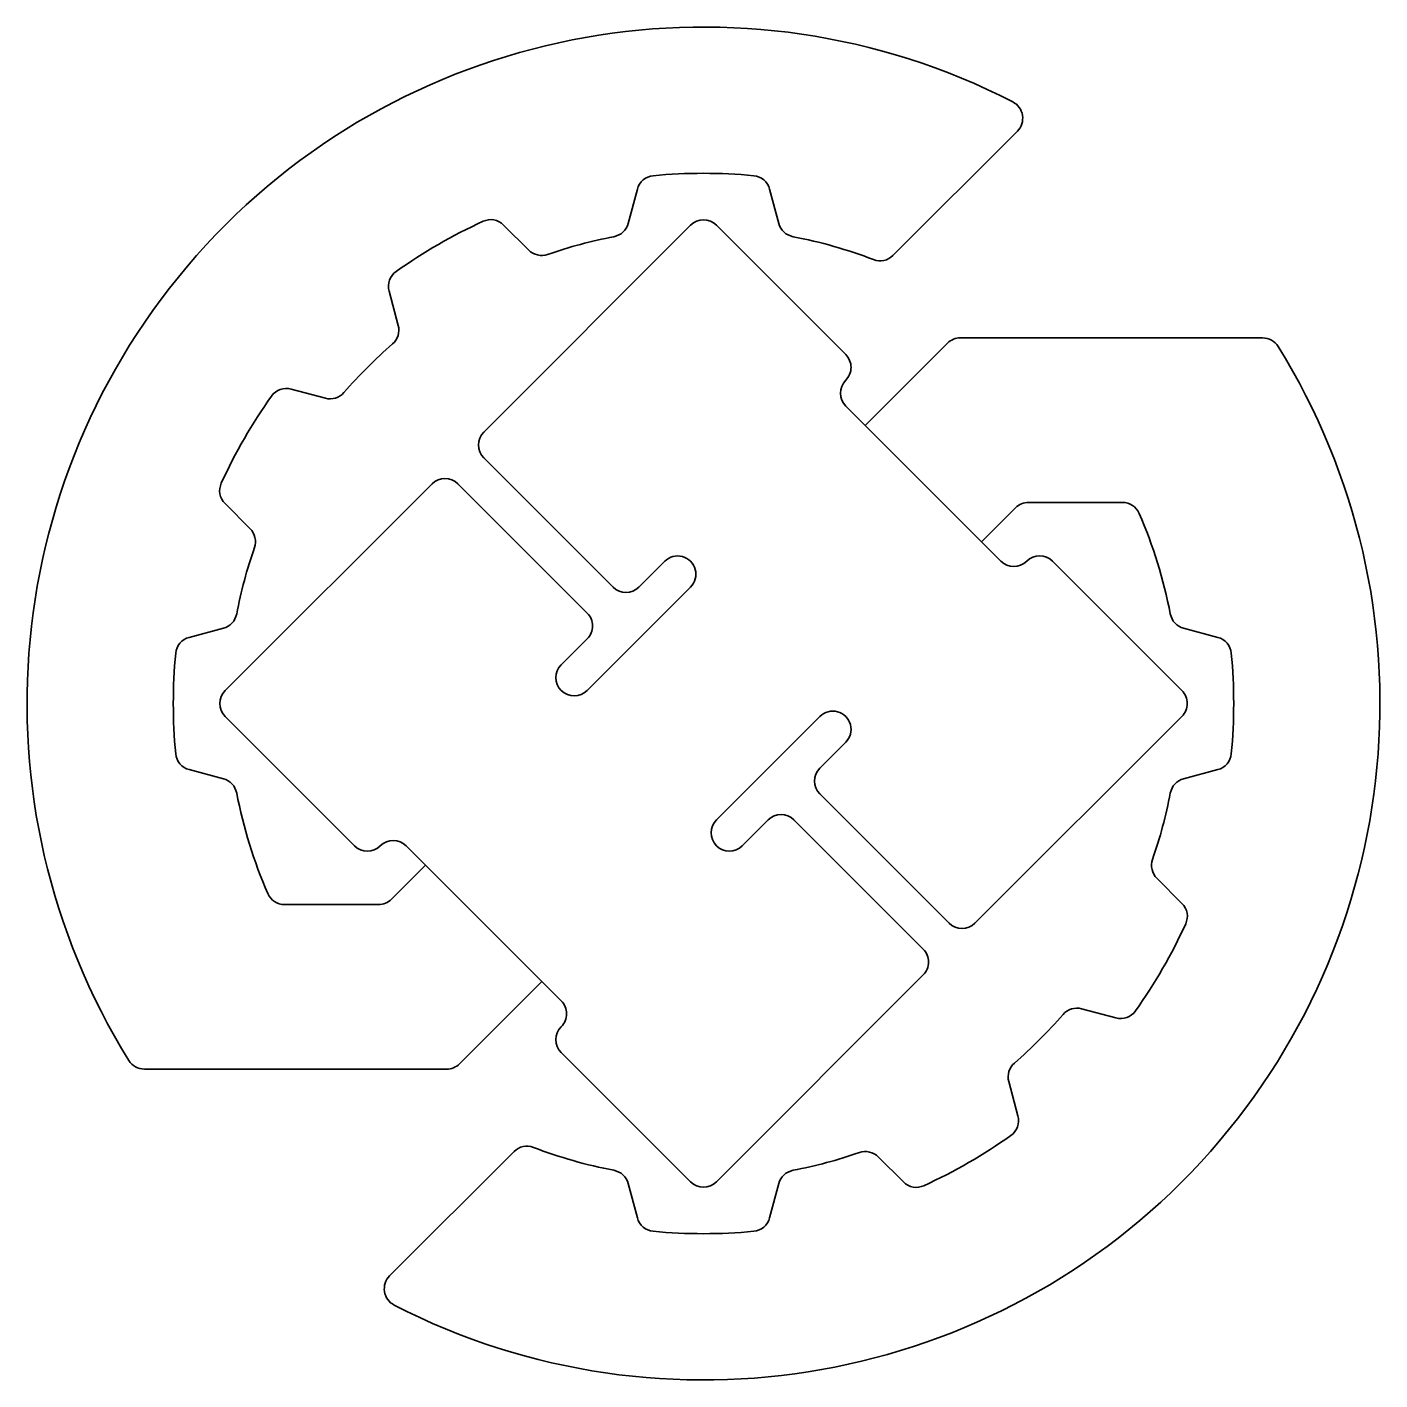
# Model space of a CAD drawing. Extents: x 118 to 302, y 56 to 241.
import ezdxf

# ---------------------------------------------------------------- set-up
doc = ezdxf.new("R2010")
doc.units = 0

msp = doc.modelspace()

# ---------------------------------------------------------------- linework, layer by layer
at = {"color": 40, "lineweight": 35}
for p, q in [((235.911316, 209.766663), (252.918335, 226.773666)), ((245.125626, 198.5), (286.444427, 198.5)), ((174.874374, 98.5), (133.555573, 98.5)), ((184.088684, 87.233337), (167.081665, 70.226334))]:
    msp.add_line(p, q, dxfattribs=at)
at = {"color": 40, "lineweight": 35, "ltscale": 0.121323}
for p, q in [((199.702576, 214.145111), (200.958603, 218.832687)), ((220.297424, 214.145111), (219.041397, 218.832687)), ((168.259613, 200.201614), (167.003586, 204.889191)), ((158.298386, 190.240387), (153.610809, 191.496414)), ((144.354889, 158.797424), (139.667313, 157.541397)), ((144.354889, 138.202576), (139.667313, 139.458603))]:
    msp.add_line(p, q, dxfattribs=at)
at = {"color": 30, "lineweight": 35}
for p, q in [((208.232239, 213.907379), (179.947968, 185.623108)), ((229.445435, 196.229706), (211.767761, 213.907379)), ((250.658646, 167.945435), (229.445435, 189.158646)), ((179.947968, 182.08757), (197.625626, 164.409897)), ((172.876892, 178.552032), (144.592621, 150.267761)), ((176.41243, 178.552032), (194.090103, 160.874374)), ((275.407379, 150.267761), (257.729706, 167.945435)), ((162.270294, 129.054565), (144.592621, 146.732239)), ((247.123108, 118.44796), (275.407379, 146.732239)), ((225.909897, 136.125626), (243.58757, 118.44796)), ((222.374374, 132.590103), (240.052032, 114.91243)), ((190.554565, 107.841354), (169.341354, 129.054565)), ((240.052032, 111.376892), (211.767761, 83.092621)), ((208.232239, 83.092621), (190.554565, 100.770294))]:
    msp.add_line(p, q, dxfattribs=at)
at = {"color": 40, "lineweight": 35, "ltscale": 0.121324}
for p, q in [((186.095276, 210.499039), (182.663727, 213.930588)), ((148.000961, 172.404724), (144.569412, 175.836273)), ((275.645111, 158.797424), (280.332703, 157.541397)), ((275.645111, 138.202576), (280.332703, 139.458603)), ((271.999023, 124.595284), (275.430603, 121.163727)), ((261.701599, 106.759613), (266.389191, 105.503586)), ((251.740387, 96.798386), (252.996414, 92.110802)), ((233.904724, 86.500961), (237.336273, 83.069412)), ((199.702576, 82.854897), (200.958603, 78.167313)), ((220.297424, 82.854897), (219.041397, 78.167313))]:
    msp.add_line(p, q, dxfattribs=at)
at = {"color": 40, "lineweight": 35, "ltscale": 0.398128}
msp.add_line((232.097092, 186.506989), (243.357864, 197.767761), dxfattribs=at)
at = {"color": 40, "lineweight": 35, "ltscale": 0.320919}
for p, q in [((254.445435, 176), (267.282196, 176)), ((165.554565, 121), (152.717804, 121))]:
    msp.add_line(p, q, dxfattribs=at)
at = {"color": 40, "lineweight": 35, "ltscale": 0.165133}
msp.add_line((248.006989, 170.597092), (252.677673, 175.267761), dxfattribs=at)
at = {"color": 30, "lineweight": 35, "ltscale": 0.125}
for p, q in [((201.161163, 164.409897), (204.696701, 167.945435)), ((190.554565, 153.803299), (194.090103, 157.338837)), ((225.909897, 139.661163), (229.445435, 143.196701)), ((215.303299, 129.054565), (218.838837, 132.590103))]:
    msp.add_line(p, q, dxfattribs=at)
at = {"color": 30, "lineweight": 35, "ltscale": 0.5}
for p, q in [((194.090103, 150.267761), (208.232239, 164.409897)), ((211.767761, 132.590103), (225.909897, 146.732239))]:
    msp.add_line(p, q, dxfattribs=at)
at = {"color": 40, "lineweight": 35, "ltscale": 0.165134}
msp.add_line((167.322327, 121.732231), (171.993011, 126.402908), dxfattribs=at)
at = {"color": 40, "lineweight": 35, "ltscale": 0.398129}
msp.add_line((176.642136, 99.232231), (187.902908, 110.493011), dxfattribs=at)
at = {"color": 40, "lineweight": 35}
for centre, radius, start, end in [((210, 148.5), 92.5, 62.791589, 211.855437), ((251.150558, 228.541443), 2.5, 314.999999, 62.791589), ((203.373428, 218.185638), 2.5, 95.432059, 164.999994), ((210, 148.5), 72.5, 84.567939, 95.432059), ((216.626572, 218.185638), 2.5, 15, 84.567939), ((180.895966, 212.162827), 2.5, 45.000001, 114.56794), ((210, 148.5), 72.5, 114.56794, 125.432053), ((197.287766, 214.792145), 2.5, 280.855313, 345), ((222.712234, 214.792145), 2.5, 195.000006, 259.144689), ((210, 148.5), 65, 100.855311, 109.144688), ((210, 148.5), 65, 69.042079, 79.144687), ((187.863052, 212.2668), 2.5, 225, 289.14469), ((234.143555, 211.534424), 2.5, 249.042074, 314.999999), ((169.418396, 205.536255), 2.5, 125.432053, 195.000006), ((165.844803, 199.554565), 2.5, 310.85531, 15), ((245.125626, 196), 2.5, 90.000003, 135), ((286.444427, 196), 2.5, 31.855432, 90.000003), ((210, 148.5), 65, 130.855305, 139.144696), ((210, 148.5), 92.5, 242.791591, 31.855432), ((152.963745, 189.081604), 2.5, 74.999999, 144.567934), ((158.945435, 192.655197), 2.5, 255, 319.144687), ((210, 148.5), 72.5, 144.567934, 155.43206), ((146.337173, 177.604034), 2.5, 155.43206, 225), ((254.445435, 173.5), 2.5, 90.000003, 135), ((267.282196, 173.5), 2.5, 23.57818, 90.000003), ((210, 148.5), 65, 10.855311, 23.57818), ((146.2332, 170.636948), 2.5, 340.855311, 45.000001), ((210, 148.5), 65, 160.855313, 169.14469), ((143.707855, 161.212234), 2.5, 285.000001, 349.144689), ((276.292145, 161.212234), 2.5, 190.85531, 255), ((140.314362, 155.126572), 2.5, 105, 174.567942), ((279.685638, 155.126572), 2.5, 5.43206, 74.999999), ((210, 148.5), 72.5, 174.567942, 185.432058), ((210, 148.5), 72.5, 354.56794, 5.43206), ((140.314362, 141.873428), 2.5, 185.432058, 255), ((279.685638, 141.873428), 2.5, 285.000001, 354.56794), ((143.707855, 135.787766), 2.5, 10.855311, 74.999999), ((276.292145, 135.787766), 2.5, 105, 169.14469), ((210, 148.5), 65, 190.85531, 203.578177), ((210, 148.5), 65, 340.855311, 349.144689), ((273.766815, 126.363052), 2.5, 160.855313, 225), ((152.717804, 123.5), 2.5, 203.578177, 269.999997), ((165.554565, 123.5), 2.5, 269.999997, 314.999999), ((273.662811, 119.395966), 2.5, 335.432061, 45.000001), ((210, 148.5), 72.5, 324.567939, 335.432061), ((210, 148.5), 65, 310.85531, 319.144687), ((261.054565, 104.344803), 2.5, 74.999999, 139.144696), ((267.036255, 107.918396), 2.5, 255, 324.567939), ((133.555573, 101), 2.5, 211.855437, 269.999997), ((174.874374, 101), 2.5, 269.999997, 314.999999), ((254.155197, 97.445435), 2.5, 130.855305, 195.000006), ((250.581604, 91.463753), 2.5, 305.432058, 15), ((210, 148.5), 72.5, 294.567942, 305.432058), ((185.856445, 85.465576), 2.5, 69.042079, 135), ((210, 148.5), 65, 249.042074, 259.144689), ((210, 148.5), 65, 280.855313, 289.14469), ((232.136948, 84.7332), 2.5, 45.000001, 109.144688), ((197.287766, 82.207855), 2.5, 15, 79.144687), ((222.712234, 82.207855), 2.5, 100.855311, 164.999994), ((239.104034, 84.837173), 2.5, 225, 294.567942), ((203.373428, 78.814362), 2.5, 195.000006, 264.567941), ((216.626572, 78.814362), 2.5, 275.432061, 345), ((210, 148.5), 72.5, 264.567941, 275.432061), ((168.849442, 68.458565), 2.5, 135, 242.791591)]:
    msp.add_arc(centre, radius, start, end, dxfattribs=at)
at = {"color": 30, "lineweight": 35}
for centre, start, end in [((210, 212.139618), 45.000001, 135), ((227.677673, 194.461945), 314.999999, 45.000001), ((231.213196, 190.926407), 135, 225), ((181.715729, 183.855347), 135, 225), ((174.644653, 176.784271), 45.000001, 135), ((206.464462, 166.177673), 314.999999, 135), ((255.961945, 166.177673), 45.000001, 135), ((252.426407, 169.713196), 225, 314.999999), ((199.393402, 166.177673), 225, 314.999999), ((192.322327, 159.106598), 314.999999, 45.000001), ((192.322327, 152.035538), 135, 314.999999), ((146.360382, 148.5), 135, 225), ((273.639618, 148.5), 314.999999, 45.000001), ((227.677673, 144.964462), 314.999999, 135), ((227.677673, 137.893402), 135, 225), ((220.606598, 130.822327), 45.000001, 135), ((213.535538, 130.822327), 135, 314.999999), ((167.573593, 127.286797), 45.000001, 135), ((164.038055, 130.822327), 225, 314.999999), ((245.355347, 120.215729), 225, 314.999999), ((238.284271, 113.144661), 314.999999, 45.000001), ((188.786804, 106.073593), 314.999999, 45.000001), ((192.322327, 102.538055), 135, 225), ((210, 84.86039), 225, 314.999999)]:
    msp.add_arc(centre, 2.5, start, end, dxfattribs=at)

doc.saveas('drawing.dxf')
